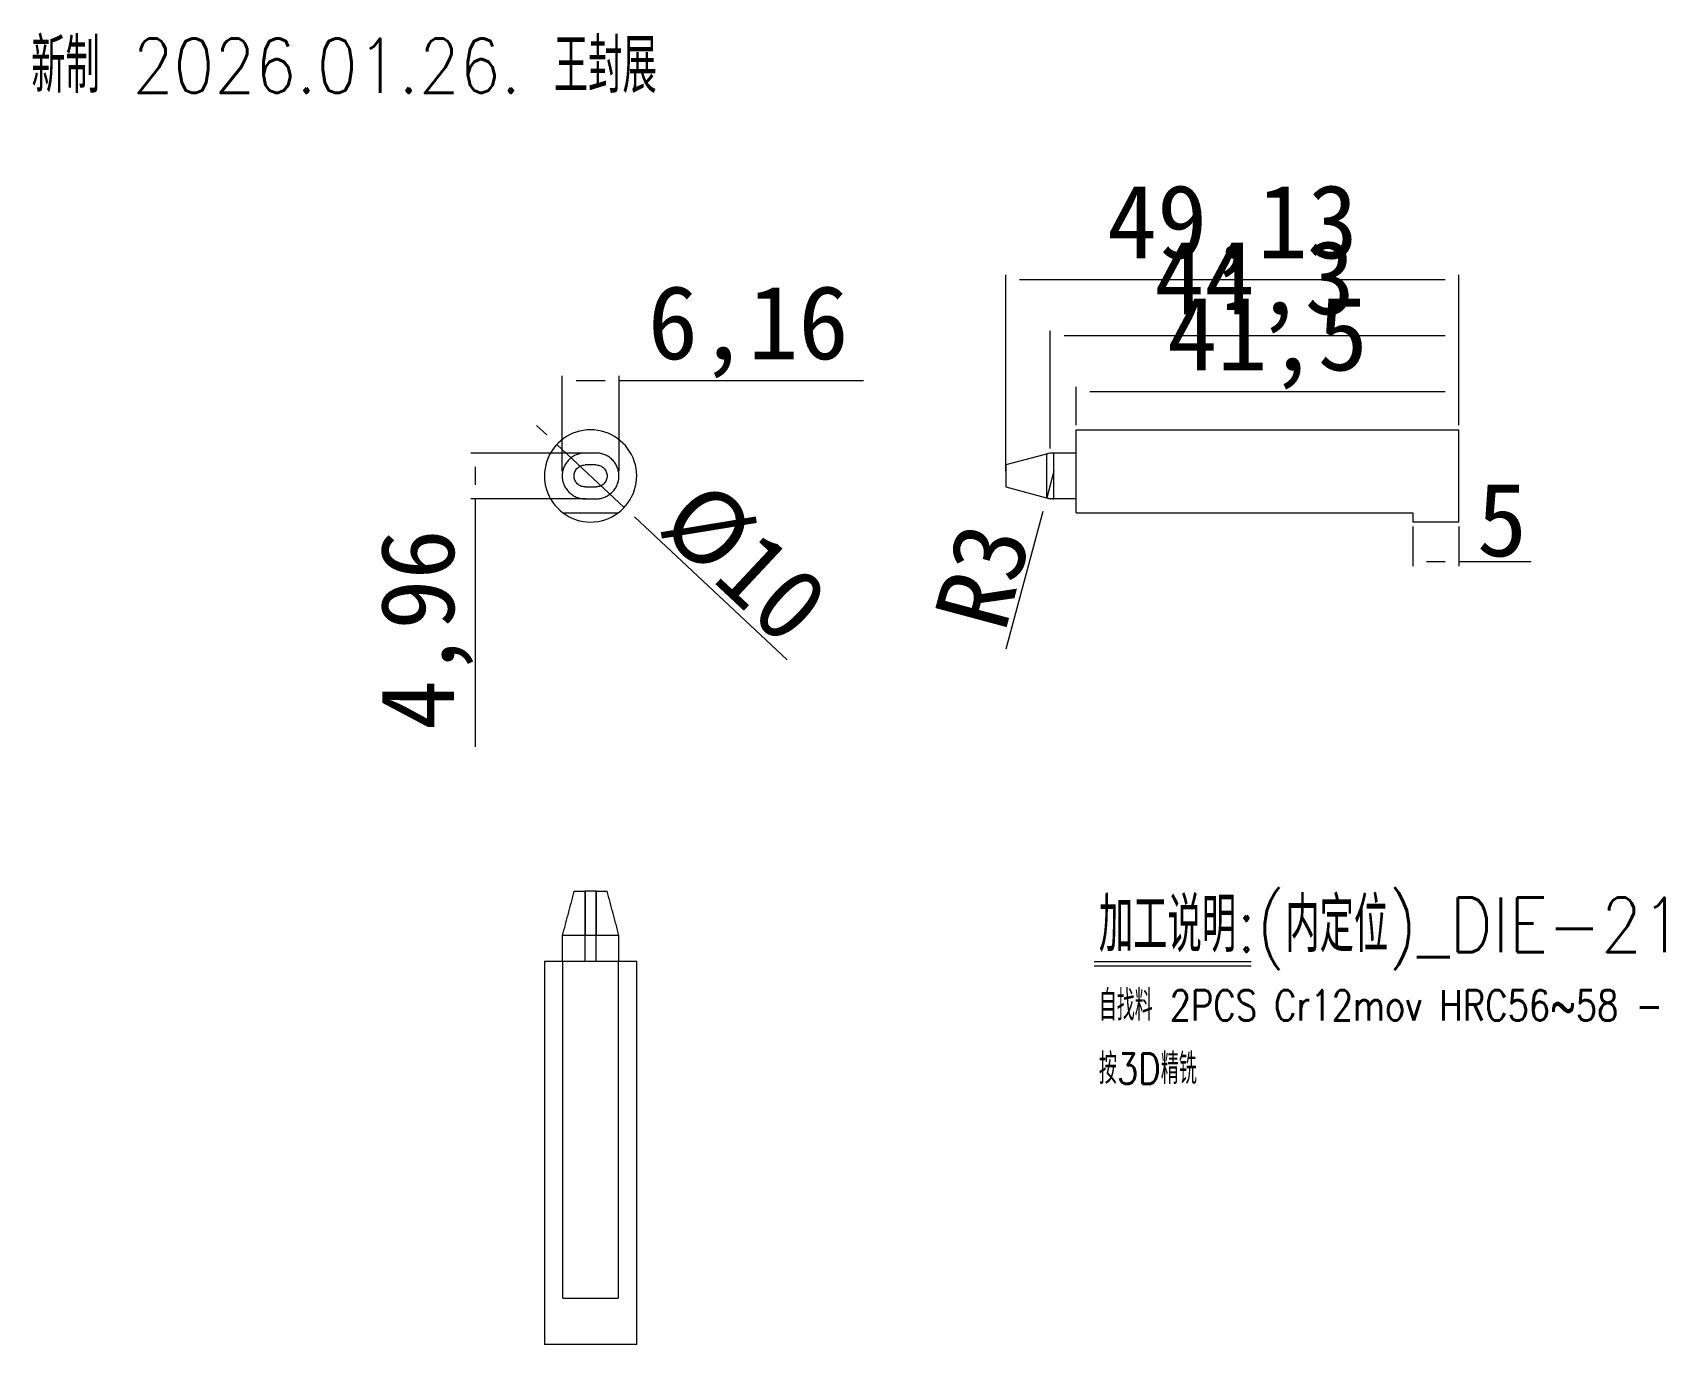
# Model space of a CAD drawing. Header units: millimetres. Extents: x 28534 to 28711, y 44755 to 44897.
import ezdxf
from ezdxf.enums import TextEntityAlignment as Align

# ---------------------------------------------------------------- set-up
doc = ezdxf.new("R2010")
doc.units = ezdxf.units.MM
doc.layers.add('DIE', color=7, linetype='Continuous', true_color=0xffffff)
doc.layers.add('dim', color=4, linetype='Continuous')
doc.styles.add('_PUG_ERP', font='txt')
doc.styles.add('chinesef_fs', font='simplex.shx', dxfattribs={"bigfont": 'gbcbig.shx'})
doc.dimstyles.new('_PUG_ERP', dxfattribs={"dimtxt": 8, "dimasz": 1.5, "dimexe": 0.5, "dimexo": 0.5, "dimgap": 0.5, "dimtad": 1, "dimtxsty": '_PUG_ERP', "dimblk": 'CLOSEDBLANK', "dimcen": 0, "dimclrd": 4, "dimclre": 4, "dimclrt": 3, "dimazin": 3, "dimtfac": 1, "dimtmove": 0, "dimatfit": 3, "dimldrblk": 'CLOSEDBLANK', "dimlwd": 9, "dimlwe": 9})

# ---------------------------------------------------------------- blocks, each defined once
blk = doc.blocks.new('*D1266')
at = {"layer": 'Defpoints', "color": 0}
for p in [(28590.83, 44852.85), (28598.14, 44846.02)]:
    blk.add_point(p, dxfattribs=at)
at = {"layer": 'dim', "color": 4, "lineweight": 9}
for p, q in [((28589.74, 44853.87), (28588.64, 44854.9)), ((28590.83, 44852.85), (28598.14, 44846.02)), ((28615.8, 44829.49), (28599.23, 44844.99))]:
    blk.add_line(p, q, dxfattribs=at)
at = {"layer": 'dim', "color": 3, "lineweight": 18, "insert": (28611.14, 44840.01), "char_height": 8, "attachment_point": 5, "rotation": 316.911, "style": '_PUG_ERP'}
blk.add_mtext('%%c10', dxfattribs=at)
blk = doc.blocks.new('_ClosedBlank')
blk = doc.blocks.new('*D1267')
at = {"layer": 'Defpoints', "color": 0}
for p in [(28597.57, 44859.77), (28591.41, 44849.43), (28597.57, 44849.43)]:
    blk.add_point(p, dxfattribs=at)
at = {"layer": 'dim', "color": 4, "lineweight": 9}
for p, q in [((28591.41, 44849.93), (28591.41, 44860.27)), ((28592.91, 44859.77), (28596.07, 44859.77)), ((28597.57, 44849.93), (28597.57, 44860.27)), ((28597.57, 44859.77), (28624.07, 44859.77))]:
    blk.add_line(p, q, dxfattribs=at)
at = {"layer": 'dim', "color": 3, "lineweight": 18, "insert": (28611.57, 44865.04), "char_height": 8, "attachment_point": 5, "style": '_PUG_ERP'}
blk.add_mtext('6,16', dxfattribs=at)
blk = doc.blocks.new('*D1268')
at = {"layer": 'Defpoints', "color": 0}
for p in [(28594.49, 44851.91), (28581.99, 44846.95), (28594.49, 44846.95)]:
    blk.add_point(p, dxfattribs=at)
at = {"layer": 'dim', "color": 4, "lineweight": 9}
for p, q in [((28593.99, 44851.91), (28581.49, 44851.91)), ((28581.99, 44850.41), (28581.99, 44848.45)), ((28593.99, 44846.95), (28581.49, 44846.95)), ((28581.99, 44846.95), (28581.99, 44820.07))]:
    blk.add_line(p, q, dxfattribs=at)
at = {"layer": 'dim', "color": 3, "lineweight": 18, "insert": (28576.73, 44832.76), "char_height": 8, "attachment_point": 5, "rotation": 90, "style": '_PUG_ERP'}
blk.add_mtext('4,96', dxfattribs=at)
blk = doc.blocks.new('*D1269')
at = {"layer": 'Defpoints', "color": 0}
for p in [(28688.61, 44870.71), (28688.61, 44854.43), (28639.48, 44849.43)]:
    blk.add_point(p, dxfattribs=at)
at = {"layer": 'dim', "color": 4, "lineweight": 9}
for p, q in [((28639.48, 44849.93), (28639.48, 44871.21)), ((28640.98, 44870.71), (28687.11, 44870.71)), ((28688.61, 44854.93), (28688.61, 44871.21))]:
    blk.add_line(p, q, dxfattribs=at)
at = {"layer": 'dim', "color": 3, "lineweight": 18, "insert": (28664.05, 44875.98), "char_height": 8, "attachment_point": 5, "style": '_PUG_ERP'}
blk.add_mtext('49,13', dxfattribs=at)
blk = doc.blocks.new('*D1270')
at = {"layer": 'Defpoints', "color": 0}
for p in [(28683.61, 44844.43), (28688.61, 44844.43), (28688.61, 44840.15)]:
    blk.add_point(p, dxfattribs=at)
at = {"layer": 'dim', "color": 4, "lineweight": 9}
for p, q in [((28683.61, 44843.93), (28683.61, 44839.65)), ((28688.61, 44843.93), (28688.61, 44839.65)), ((28685.11, 44840.15), (28687.11, 44840.15)), ((28688.61, 44840.15), (28696.45, 44840.15))]:
    blk.add_line(p, q, dxfattribs=at)
at = {"layer": 'dim', "color": 3, "lineweight": 18, "insert": (28693.28, 44844.65), "char_height": 8, "attachment_point": 5, "style": '_PUG_ERP'}
blk.add_mtext('5', dxfattribs=at)
blk = doc.blocks.new('*D1271')
at = {"layer": 'Defpoints', "color": 0}
for p in [(28688.61, 44858.57), (28647.11, 44854.43), (28688.61, 44854.43)]:
    blk.add_point(p, dxfattribs=at)
at = {"layer": 'dim', "color": 4, "lineweight": 9}
for p, q in [((28647.11, 44854.93), (28647.11, 44859.07)), ((28648.61, 44858.57), (28687.11, 44858.57)), ((28688.61, 44854.93), (28688.61, 44859.07))]:
    blk.add_line(p, q, dxfattribs=at)
at = {"layer": 'dim', "color": 3, "lineweight": 18, "insert": (28667.86, 44863.83), "char_height": 8, "attachment_point": 5, "style": '_PUG_ERP'}
blk.add_mtext('41,5', dxfattribs=at)
blk = doc.blocks.new('*D1272')
at = {"layer": 'Defpoints', "color": 0}
for p in [(28688.61, 44864.65), (28688.61, 44854.43), (28644.31, 44851.91)]:
    blk.add_point(p, dxfattribs=at)
at = {"layer": 'dim', "color": 4, "lineweight": 9}
for p, q in [((28644.31, 44852.41), (28644.31, 44865.15)), ((28645.81, 44864.65), (28687.11, 44864.65)), ((28688.61, 44854.93), (28688.61, 44865.15))]:
    blk.add_line(p, q, dxfattribs=at)
at = {"layer": 'dim', "color": 3, "lineweight": 18, "insert": (28666.46, 44869.91), "char_height": 8, "attachment_point": 5, "style": '_PUG_ERP'}
blk.add_mtext('44,3', dxfattribs=at)
blk = doc.blocks.new('*D1273')
at = {"layer": 'Defpoints', "color": 0}
for p in [(28644.71, 44849.95), (28643.93, 44847.05)]:
    blk.add_point(p, dxfattribs=at)
at = {"layer": 'dim', "color": 4, "lineweight": 9}
for p, q in [((28644.71, 44849.95), (28643.93, 44847.05)), ((28639.55, 44830.68), (28643.54, 44845.6))]:
    blk.add_line(p, q, dxfattribs=at)
at = {"layer": 'dim', "color": 3, "lineweight": 18, "insert": (28637, 44838.58), "char_height": 8, "attachment_point": 5, "rotation": 75, "style": '_PUG_ERP'}
blk.add_mtext('R3', dxfattribs=at)

msp = doc.modelspace()

# ---------------------------------------------------------------- linework, layer by layer
at = {"layer": 'DIE', "color": 11, "linetype": 'Continuous', "lineweight": 18}
for p, q in [((28647.114, 44854.431), (28688.614, 44854.431)), ((28647.114, 44845.431), (28647.114, 44854.431)), ((28688.614, 44849.431), (28688.614, 44854.431)), ((28595.086, 44851.91), (28593.886, 44851.91)), ((28595.086, 44850.616), (28593.886, 44850.616)), ((28644.314, 44851.91), (28639.484, 44850.616)), ((28643.933, 44847.053), (28643.933, 44851.808)), ((28647.114, 44851.91), (28644.314, 44851.91)), ((28644.709, 44846.95), (28644.709, 44851.91)), ((28688.614, 44844.431), (28688.614, 44849.431)), ((28593.886, 44848.245), (28595.086, 44848.245)), ((28639.484, 44848.245), (28644.314, 44846.95)), ((28591.484, 44845.431), (28597.484, 44845.431)), ((28593.886, 44846.95), (28595.086, 44846.95)), ((28647.114, 44846.95), (28644.314, 44846.95)), ((28647.114, 44845.431), (28683.614, 44845.431)), ((28683.614, 44845.431), (28683.614, 44844.431)), ((28688.614, 44844.431), (28683.614, 44844.431)), ((28595.086, 44804.431), (28593.886, 44804.431)), ((28593.886, 44804.431), (28593.886, 44799.601)), ((28593.886, 44799.601), (28593.886, 44804.431)), ((28595.086, 44804.431), (28595.086, 44799.601)), ((28595.086, 44799.601), (28595.086, 44804.431)), ((28591.406, 44799.601), (28591.406, 44796.801)), ((28595.086, 44799.601), (28593.886, 44799.601)), ((28593.886, 44796.801), (28593.886, 44799.601)), ((28593.886, 44796.801), (28593.886, 44799.601)), ((28595.086, 44796.801), (28595.086, 44799.601)), ((28595.086, 44796.801), (28595.086, 44799.601)), ((28597.566, 44796.801), (28597.566, 44799.601)), ((28589.484, 44796.801), (28589.484, 44755.301)), ((28599.484, 44796.801), (28589.484, 44796.801)), ((28591.484, 44760.301), (28591.484, 44796.801)), ((28597.484, 44796.801), (28597.484, 44760.301)), ((28599.484, 44755.301), (28599.484, 44796.801)), ((28591.484, 44760.301), (28597.484, 44760.301)), ((28599.484, 44755.301), (28589.484, 44755.301))]:
    msp.add_line(p, q, dxfattribs=at)
for centre, radius, start, end in [((28594.484, 44849.431), 5, 306.8699, 233.1301), ((28644.709, 44848.91), 3, 90, 105), ((28644.709, 44849.95), 3, 255, 270), ((28594.484, 44849.431), 5, 233.1301, 306.8699)]:
    msp.add_arc(centre, radius, start, end, dxfattribs=at)
for points, knots in [([(28593.886, 44851.91), (28593.724, 44851.91), (28593.562, 44851.895), (28593.243, 44851.831), (28593.087, 44851.784), (28592.787, 44851.66), (28592.644, 44851.583), (28592.374, 44851.402), (28592.248, 44851.299), (28592.018, 44851.069), (28591.915, 44850.943), (28591.734, 44850.673), (28591.657, 44850.53), (28591.533, 44850.23), (28591.486, 44850.074), (28591.422, 44849.755), (28591.406, 44849.593), (28591.406, 44849.268), (28591.422, 44849.106), (28591.486, 44848.787), (28591.533, 44848.631), (28591.657, 44848.331), (28591.734, 44848.188), (28591.915, 44847.918), (28592.018, 44847.792), (28592.248, 44847.562), (28592.374, 44847.459), (28592.644, 44847.278), (28592.787, 44847.201), (28593.087, 44847.077), (28593.243, 44847.03), (28593.562, 44846.966), (28593.724, 44846.95), (28593.886, 44846.95)], [0, 0, 0, 0, 0.0625, 0.0625, 0.125, 0.125, 0.1875, 0.1875, 0.25, 0.25, 0.3125, 0.3125, 0.375, 0.375, 0.4375, 0.4375, 0.5, 0.5, 0.5625, 0.5625, 0.625, 0.625, 0.6875, 0.6875, 0.75, 0.75, 0.8125, 0.8125, 0.875, 0.875, 0.9375, 0.9375, 1, 1, 1, 1]), ([(28595.086, 44846.95), (28595.249, 44846.95), (28595.411, 44846.966), (28595.729, 44847.03), (28595.886, 44847.077), (28596.185, 44847.201), (28596.329, 44847.278), (28596.599, 44847.459), (28596.725, 44847.562), (28596.955, 44847.792), (28597.058, 44847.918), (28597.239, 44848.188), (28597.316, 44848.331), (28597.44, 44848.631), (28597.487, 44848.787), (28597.55, 44849.106), (28597.566, 44849.268), (28597.566, 44849.593), (28597.55, 44849.755), (28597.487, 44850.074), (28597.44, 44850.23), (28597.316, 44850.53), (28597.239, 44850.673), (28597.058, 44850.943), (28596.955, 44851.069), (28596.725, 44851.299), (28596.599, 44851.402), (28596.329, 44851.583), (28596.185, 44851.66), (28595.886, 44851.784), (28595.729, 44851.831), (28595.411, 44851.895), (28595.249, 44851.91), (28595.086, 44851.91)], [0, 0, 0, 0, 0.0625, 0.0625, 0.125, 0.125, 0.1875, 0.1875, 0.25, 0.25, 0.3125, 0.3125, 0.375, 0.375, 0.4375, 0.4375, 0.5, 0.5, 0.5625, 0.5625, 0.625, 0.625, 0.6875, 0.6875, 0.75, 0.75, 0.8125, 0.8125, 0.875, 0.875, 0.9375, 0.9375, 1, 1, 1, 1]), ([(28592.693, 44804.431), (28592.693, 44804.431), (28592.693, 44804.431), (28592.758, 44804.431), (28593.02, 44804.431), (28593.419, 44804.431), (28593.694, 44804.431), (28593.886, 44804.431)], [0, 0, 0, 0, 0.0005442, 0.2504082, 0.5002721, 0.7501361, 1, 1, 1, 1]), ([(28595.086, 44804.431), (28595.278, 44804.431), (28595.554, 44804.431), (28595.953, 44804.431), (28596.215, 44804.431), (28596.28, 44804.431), (28596.28, 44804.431), (28596.28, 44804.431)], [0, 0, 0, 0, 0.249865, 0.49973, 0.7495949, 0.9994599, 1, 1, 1, 1]), ([(28593.886, 44799.601), (28593.724, 44799.601), (28593.562, 44799.601), (28593.243, 44799.601), (28593.087, 44799.601), (28592.787, 44799.601), (28592.644, 44799.601), (28592.374, 44799.601), (28592.248, 44799.601), (28592.018, 44799.601), (28591.915, 44799.601), (28591.734, 44799.601), (28591.657, 44799.601), (28591.533, 44799.601), (28591.486, 44799.601), (28591.422, 44799.601), (28591.406, 44799.601), (28591.406, 44799.601)], [0, 0, 0, 0, 0.1250294, 0.1250294, 0.2500588, 0.2500588, 0.3750882, 0.3750882, 0.5001175, 0.5001175, 0.6251469, 0.6251469, 0.7501763, 0.7501763, 0.8752057, 0.8752057, 1, 1, 1, 1]), ([(28597.566, 44799.601), (28597.566, 44799.601), (28597.55, 44799.601), (28597.487, 44799.601), (28597.44, 44799.601), (28597.316, 44799.601), (28597.239, 44799.601), (28597.058, 44799.601), (28596.955, 44799.601), (28596.725, 44799.601), (28596.599, 44799.601), (28596.329, 44799.601), (28596.185, 44799.601), (28595.886, 44799.601), (28595.729, 44799.601), (28595.411, 44799.601), (28595.249, 44799.601), (28595.086, 44799.601)], [0, 0, 0, 0, 0.124848, 0.124848, 0.2498697, 0.2498697, 0.3748914, 0.3748914, 0.4999132, 0.4999132, 0.6249349, 0.6249349, 0.7499566, 0.7499566, 0.8749783, 0.8749783, 1, 1, 1, 1])]:
    msp.add_open_spline(points, degree=3, knots=knots, dxfattribs=at)
for points, degree in [([(28593.886, 44848.245), (28593.694, 44848.245), (28593.419, 44848.302), (28593.02, 44848.564), (28592.758, 44848.964), (28592.661, 44849.43), (28592.758, 44849.897), (28593.02, 44850.297), (28593.419, 44850.559), (28593.694, 44850.616), (28593.886, 44850.616)], 3), ([(28595.086, 44850.616), (28595.278, 44850.616), (28595.554, 44850.559), (28595.953, 44850.297), (28596.215, 44849.897), (28596.312, 44849.43), (28596.215, 44848.964), (28595.953, 44848.564), (28595.554, 44848.302), (28595.278, 44848.245), (28595.086, 44848.245)], 3), ([(28639.484, 44850.616), (28639.484, 44850.616), (28639.484, 44850.559), (28639.484, 44850.297), (28639.484, 44849.897), (28639.484, 44849.43), (28639.484, 44848.964), (28639.484, 44848.564), (28639.484, 44848.302), (28639.484, 44848.245), (28639.484, 44848.245)], 3), ([(28592.693, 44804.431), (28591.406, 44799.601)], 1), ([(28597.566, 44799.601), (28596.28, 44804.431)], 1)]:
    msp.add_open_spline(points, degree=degree, dxfattribs=at)
at = {"layer": 'dim', "color": 8, "linetype": 'Continuous', "lineweight": 18}
for p, q in [((28649.09, 44796.811), (28666.082, 44796.811)), ((28649.09, 44796.322), (28666.082, 44796.322))]:
    msp.add_line(p, q, dxfattribs=at)

# ---------------------------------------------------------------- texts
at = {"layer": 'dim', "color": 6, "lineweight": 18, "style": 'chinesef_fs', "width": 0.8765}
msp.add_text('新制 2026.01.26. 王封展', height=5.9, dxfattribs=at).set_placement((28567.765, 44894.202), align=Align.MIDDLE)
at = {"layer": 'dim', "color": 4, "lineweight": 18, "style": 'chinesef_fs'}
for s, height, width, p in [('加工说明:(内定位)_DIE-21', 5.9, 0.8765, (28649.575, 44797.827)), ('自找料 2PCS Cr12mov HRC56~58 - ', 3.3, 0.8169, (28649.585, 44790.397)), ('按3D精铣', 3.3, 0.8211, (28649.585, 44783.526))]:
    msp.add_text(s, height=height, dxfattribs=dict(at, width=width)).set_placement(p)

# ---------------------------------------------------------------- dimensions: what is measured, and where the dimension line sits
at = {"layer": 'dim', "lineweight": 18}
dim = msp.add_linear_dim(base=(28688.614, 44870.715), p1=(28639.484, 44849.43), p2=(28688.614, 44854.431), dimstyle='_PUG_ERP', dxfattribs=at)
dim.commit()
dim.dimension.update_dxf_attribs({"geometry": '*D1269', "text_midpoint": (28664.049, 44870.715), "dimtype": 160})
for base, p1, p2, picture, middle in [((28688.614, 44864.648), (28644.314, 44851.91), (28688.614, 44854.431), '*D1272', (28666.464, 44869.91)), ((28597.566, 44859.775), (28591.406, 44849.43), (28597.566, 44849.43), '*D1267', (28611.566, 44865.037)), ((28688.614, 44858.571), (28647.114, 44854.431), (28688.614, 44854.431), '*D1271', (28667.864, 44863.833)), ((28688.614, 44840.149), (28683.614, 44844.431), (28688.614, 44844.431), '*D1270', (28693.281, 44844.649))]:
    dim = msp.add_linear_dim(base=base, p1=p1, p2=p2, dimstyle='_PUG_ERP', dxfattribs=at)
    dim.commit()
    dim.dimension.update_dxf_attribs({"geometry": picture, "text_midpoint": middle})
dim = msp.add_diameter_dim_2p(p1=(28590.833, 44852.847), p2=(28598.136, 44846.015), dimstyle='_PUG_ERP', dxfattribs=at)
dim.commit()
dim.dimension.update_dxf_attribs({"geometry": '*D1266', "text_midpoint": (28611.139, 44840.014)})
dim = msp.add_linear_dim(base=(28581.988, 44846.95), p1=(28594.486, 44851.91), p2=(28594.486, 44846.95), angle=270, dimstyle='_PUG_ERP', dxfattribs=at)
dim.commit()
dim.dimension.update_dxf_attribs({"geometry": '*D1268', "text_midpoint": (28576.726, 44832.76)})
dim = msp.add_radius_dim(center=(28644.709, 44849.95), mpoint=(28643.933, 44847.053), dimstyle='_PUG_ERP', dxfattribs=at)
dim.commit()
dim.dimension.update_dxf_attribs({"geometry": '*D1273', "text_midpoint": (28637.004, 44838.581)})

doc.saveas('drawing.dxf')
